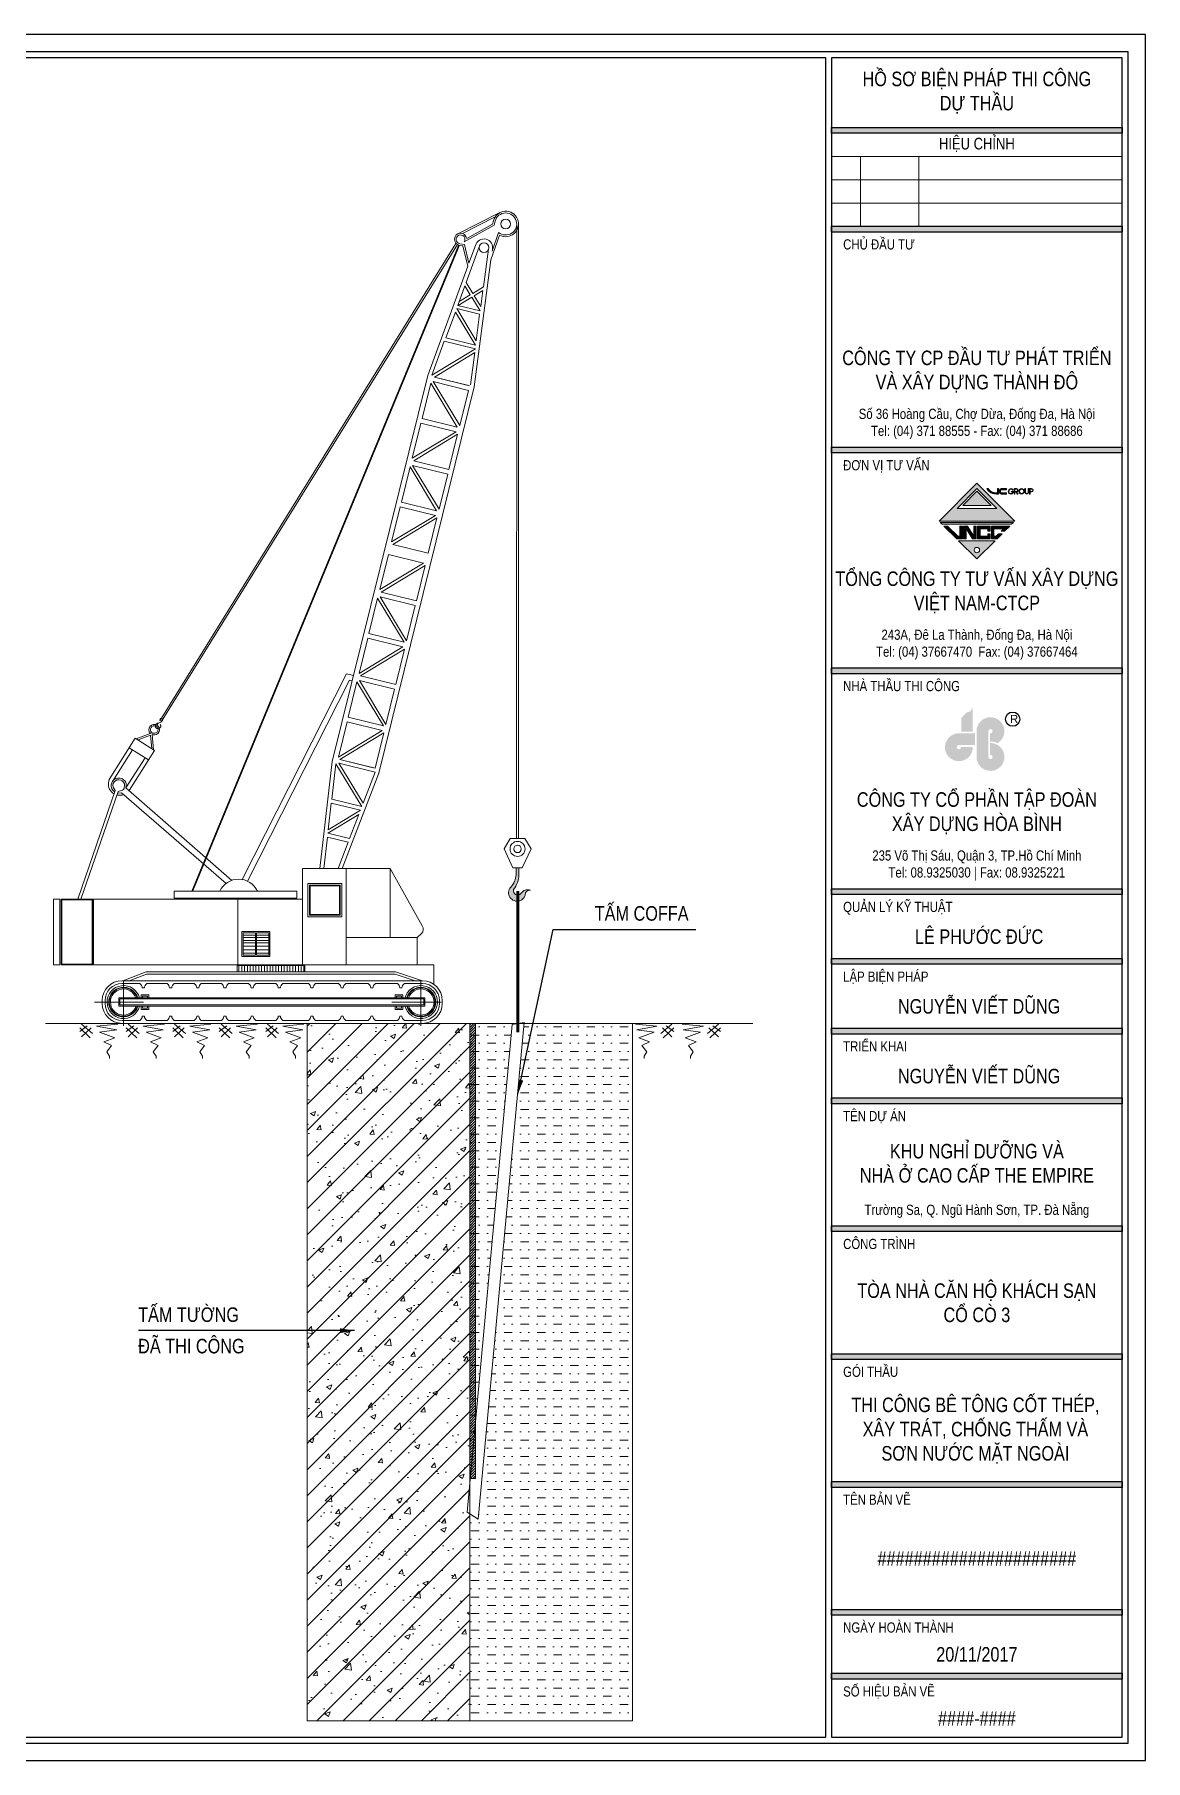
# Model space of a CAD drawing. Header units: millimetres. Extents: x -376071 to 28028791, y -269234 to 29325.
# Drawn here: x 346977 to 366086, y -216477 to -186777 of the extents above; entities that cross this region are included whole.
import ezdxf
from ezdxf.enums import TextEntityAlignment as Align

# ---------------------------------------------------------------- set-up
doc = ezdxf.new("R2010")
doc.units = ezdxf.units.MM
doc.header["$LTSCALE"] = 100
doc.set_wipeout_variables(frame=1)
doc.linetypes.add('CENTER', pattern=[50.8, 31.75, -6.35, 6.35, -6.35])
doc.linetypes.add('CONTINOUS', pattern=[0])
for name, color, linetype, lineweight in [('02. leader', 8, 'CONTINOUS', 5), ('02. NET BAO', 7, 'CONTINOUS', 13), ('02. Net dam', 7, 'CONTINOUS', 13), ('02. net manh', 8, 'CONTINOUS', 0), ('0_TEXT', 7, 'Continuous', 15)]:
    doc.layers.add(name, color=color, linetype=linetype, lineweight=lineweight)
doc.layers.add('03. HATCH 01', color=8, linetype='Continuous')
doc.layers.add('03. HATCH 03', color=5, linetype='Continuous')
doc.styles.add('Arial 0.8', font='arial_0.ttf', dxfattribs={"width": 0.8, "height": 250})
doc.dimstyles.new('KT1', dxfattribs={"dimtxt": 250, "dimasz": 1000, "dimexe": 100, "dimexo": 100, "dimgap": 50, "dimtad": 1, "dimdec": 0, "dimzin": 2, "dimdsep": 46, "dimtxsty": 'Standard', "dimblk2": 'OBLIQUE', "dimcen": 0.09, "dimdle": 100, "dimclrt": 2, "dimadec": 0, "dimazin": 0, "dimtfac": 1, "dimtdec": 0, "dimtofl": 0, "dimtmove": 0, "dimatfit": 3, "dimfxl": 1, "dimtolj": 1, "dimtzin": 2, "dimarcsym": 0})

# ---------------------------------------------------------------- blocks, each defined once
blk = doc.blocks.new('_OBLIQUE')
at = {"color": 0, "linetype": 'ByBlock'}
blk.add_line((-0.5, -0.5), (0.5, 0.5), dxfattribs=at)
blk = doc.blocks.new('*U310')
at = {"layer": '02. net manh'}
h = blk.add_hatch(dxfattribs=at)
h.set_pattern_fill('ANSI37', color=256, scale=1.08, style=0)
h.set_pattern_definition([(45, (-20838.07969, -33322.4676), (-0.09545941546, 0.09545941546), []), (135, (-20838.07969, -33322.4676), (-0.09545941546, -0.09545941546), [])])
h.paths.add_polyline_path([(-1730, 2375, 0.413975), (-1716, 2604, -0.167509), (-1817, 2843), (-1817, 2973), (-1846, 2973), (-1872, 2973), (-1872, 2843, 0.166919), (-1769, 2560, -0.37486), (-1816, 2461)])
h.paths.add_polyline_path([(-1816, 2461, -0.325623), (-1912, 2482, 0.383868), (-2090, 2545, -0.345642), (-2000, 2497, 0.646507), (-1730, 2375)])
at = {"lineweight": 0}
for p, q in [((-1988, 3533), (-2105, 3338)), ((-2105, 3338), (-1935, 2973)), ((-1988, 3533), (-1847, 3533)), ((-1706, 3533), (-1847, 3533)), ((-1588, 3338), (-1758, 2973)), ((-1706, 3533), (-1588, 3338)), ((-1935, 2973), (-1847, 2973)), ((-1758, 2973), (-1847, 2973))]:
    blk.add_line(p, q, dxfattribs=at)
at = {"layer": '02. NET BAO'}
for p, q in [((-1872, 2843), (-1872, 2973)), ((-1817, 2843), (-1817, 2973))]:
    blk.add_line(p, q, dxfattribs=at)
for centre, radius, start, end in [((-1408, 2851), 464, 181.0451, 218.9506), ((-1421, 2869), 397, 183.8282, 221.6445), ((-2036, 2414), 142, 28.7217, 112.7224), ((-2076, 2463), 82.6, 23.8169, 100.0862), ((-1838, 2497), 162, 180, 42.0247), ((-1849, 2537), 83.1, 221.3405, 15.6823)]:
    blk.add_arc(centre, radius, start, end, dxfattribs=at)
at = {"layer": '02. Net dam'}
for p, q in [((-918, 14532), (-1043, 14872)), ((-1339, 14596), (-1018, 12169)), ((-129, 12389), (-898, 14478)), ((1694, 5005), (-129, 12389)), ((-1018, 12169), (805, 4786)), ((5459, 5451), (5093, 5219)), ((5459, 5451), (5959, 4662)), ((1933, 2963), (1694, 5005)), ((5093, 5219), (5579, 4452)), ((805, 4786), (1506, 2963)), ((-25, 1862), (591, 2963)), ((591, 2963), (591, 1639)), ((1427, 2963), (591, 2963)), ((2263, 2374), (4741, 2374)), ((72, 1639), (-9, 1718)), ((1427, 1639), (72, 1639)), ((72, 1639), (72, 1121)), ((72, 1121), (-246, 1121)), ((-246, 1121), (-246, 747)), ((72, 1121), (1427, 1121)), ((-408, 379), (-408, 436)), ((-354, 379), (-354, 436))]:
    blk.add_line(p, q, dxfattribs=at)
at = {"layer": '02. Net dam', "linetype": 'Continuous'}
for p, q in [((-696, 14891), (4963, 5768)), ((-667, 14909), (4992, 5786)), ((-1365, 14792), (-1361, 14761)), ((-29, 815), (5713, 815)), ((6092, 436), (6092, 379)), ((-29, 0), (5713, 0))]:
    blk.add_line(p, q, dxfattribs=at)
at = {"layer": '02. Net dam'}
for points in [[(-898, 14478), (-803, 14864), (-738, 14875, 1.984807), (-874, 15006), (-1369, 15283), (-1386, 15347, 2.924165), (-1501, 15072), (-1339, 14596)], [(4988, 5790), (4989, 5803, 1.378328), (4941, 5791, 0.14046), (4974, 5761, 0.052226), (5038, 5737, -1.710555), (4974, 5671, -0.246655), (4982, 5711, 5.092194)], [(5855, 4425, 1.05359), (5684, 4658, 0.347153), (5634, 4550), (5642, 4506), (3615, 2734)], [(6558, 2374), (5847, 4449), (5884, 4517, 1.354461), (5670, 4510, 0.365923), (5724, 4449), (5787, 4435), (6501, 2374)], [(5959, 4662), (5974, 4601, -0.271297), (5868, 4386, 1.947893)], [(3725, 2675), (5723, 4410), (5789, 4402, 0.016649), (5798, 4403)], [(5680, 4373, 0.139571), (5811, 4366)]]:
    blk.add_lwpolyline(points, format="xyb", dxfattribs=at)
at = {"layer": '02. Net dam', "linetype": 'Continuous'}
for points in [[(-1864, 15284), (-1864, 3533), (-1829, 3533), (-1831, 15284)], [(5698, 815), (5253, 984), (1803, 984), (484, 984), (-29, 815)]]:
    blk.add_lwpolyline(points, dxfattribs=at)
at = {"layer": '02. Net dam'}
for points in [[(-1511, 15501), (-705, 15095)], [(3419, 2751), (1422, 6685), (1287, 6652)], [(3314, 2718), (1365, 6559), (1313, 6547)], [(4741, 2374), (6259, 2374), (6259, 1121), (4741, 1121)], [(4741, 1121), (4741, 1121), (2263, 1121)]]:
    blk.add_lwpolyline(points, dxfattribs=at)
at = {"layer": '02. Net dam', "linetype": 'Continuous', "const_width": 32.5}
blk.add_lwpolyline([(4370, 2529), (-728, 14877)], dxfattribs=at)
at = {"layer": '02. Net dam'}
for points in [[(2263, 1121), (2263, 2963), (1427, 2963), (1427, 1121)], [(2374, 2529), (4715, 2529), (4715, 2392), (2374, 2392)], [(6877, 2374), (6877, 1121), (6272, 1121), (6272, 2374)], [(7021, 2374), (7021, 1121), (6902, 1121), (6902, 2374)]]:
    blk.add_lwpolyline(points, close=True, dxfattribs=at)
for centre, radius, start, end in [((-1204, 14832), 166, 13.868, 193.868), ((3484, 2360), 397, 25.1787, 154.8213), ((63, 1799), 108, 144.607, 228.4874)]:
    blk.add_arc(centre, radius, start, end, dxfattribs=at)
at = {"layer": '02. Net dam', "linetype": 'Continuous'}
for centre, start, end in [((-29, 436), 90, 180), ((5713, 436), 0, 90), ((-29, 379), 180, 270), ((5713, 379), 270, 0)]:
    blk.add_arc(centre, 379, start, end, dxfattribs=at)
at = {"layer": '02. net manh'}
for p, q in [((-1293, 14802), (-1193, 14079)), ((-865, 14165), (-1111, 14847)), ((-1193, 14079), (-990, 13957)), ((-1183, 14009), (-1142, 13707)), ((-1183, 14009), (-1019, 13910)), ((-1019, 13910), (-1142, 13707)), ((-1130, 13620), (-972, 13882)), ((-990, 13957), (-865, 14165)), ((-972, 13882), (-714, 13726)), ((-841, 14099), (-943, 13929)), ((-943, 13929), (-733, 13802)), ((-707, 13728), (-841, 14099)), ((-707, 13728), (-1130, 13623)), ((-1130, 13623), (-1130, 13620)), ((-684, 13665), (-1121, 13557)), ((-1121, 13557), (-1054, 13051)), ((-684, 13665), (-1054, 13051)), ((-1043, 12964), (-659, 13599)), ((-477, 13104), (-659, 13599)), ((-477, 13104), (-1043, 12964)), ((-447, 13042), (-1040, 12896)), ((-1040, 12896), (-209, 12393)), ((-209, 12393), (-447, 13042)), ((-1031, 12826), (-256, 12358)), ((-1031, 12826), (-950, 12211)), ((-256, 12358), (-929, 12191)), ((-234, 12269), (-907, 12102)), ((-256, 12358), (-891, 12201)), ((-234, 12269), (-741, 11429)), ((-694, 11401), (-187, 12240)), ((-21, 11567), (-187, 12240)), ((-741, 11429), (-907, 12102)), ((-21, 11567), (-694, 11401)), ((-700, 11265), (139, 10758)), ((-534, 10591), (-700, 11265)), ((1, 11478), (-672, 11312)), ((-672, 11312), (168, 10805)), ((168, 10805), (1, 11478)), ((139, 10758), (-534, 10591)), ((161, 10669), (-512, 10503)), ((161, 10669), (-346, 9829)), ((-299, 9801), (208, 10640)), ((374, 9967), (208, 10640)), ((-346, 9829), (-512, 10503)), ((374, 9967), (-299, 9801)), ((-305, 9665), (534, 9158)), ((-139, 8992), (-305, 9665)), ((396, 9878), (-277, 9712)), ((-277, 9712), (563, 9205)), ((563, 9205), (396, 9878)), ((534, 9158), (-139, 8992)), ((622, 8965), (-52, 8799)), ((788, 8292), (622, 8965)), ((-80, 8752), (760, 8245)), ((86, 8079), (-80, 8752)), ((-52, 8799), (788, 8292)), ((760, 8245), (86, 8079)), ((782, 8156), (108, 7990)), ((274, 7316), (108, 7990)), ((782, 8156), (274, 7316)), ((321, 7288), (829, 8128)), ((995, 7454), (829, 8128)), ((995, 7454), (321, 7288)), ((1017, 7365), (343, 7199)), ((1183, 6692), (1017, 7365)), ((481, 6479), (315, 7152)), ((315, 7152), (1155, 6645)), ((343, 7199), (1183, 6692)), ((1155, 6645), (481, 6479)), ((1176, 6556), (503, 6390)), ((669, 5717), (503, 6390)), ((1176, 6556), (669, 5717)), ((716, 5688), (1224, 6528)), ((1390, 5854), (1224, 6528)), ((1390, 5854), (716, 5688)), ((1412, 5765), (738, 5599)), ((1578, 5092), (1412, 5765)), ((5017, 5743), (5043, 5703)), ((710, 5552), (1550, 5045)), ((876, 4879), (710, 5552)), ((738, 5599), (1578, 5092)), ((1550, 5045), (876, 4879)), ((1567, 4974), (877, 4804)), ((1550, 5045), (914, 4888)), ((1567, 4974), (1105, 4209)), ((1130, 4144), (1625, 4963)), ((1625, 4963), (1704, 4286)), ((5575, 5268), (5209, 5036)), ((5273, 5076), (5637, 4502)), ((5511, 5227), (5895, 4622)), ((877, 4804), (1105, 4209)), ((1704, 4286), (1130, 4144)), ((1713, 4213), (1157, 4075)), ((1157, 4075), (1773, 3703)), ((1189, 3992), (1366, 3532)), ((1781, 3634), (1189, 3992)), ((1713, 4213), (1773, 3703)), ((1781, 3634), (1366, 3532)), ((1789, 3561), (1392, 3463)), ((1392, 3463), (1585, 2963)), ((1789, 3561), (1859, 2963)), ((1427, 1121), (1427, 2963)), ((3502, 2374), (3502, 1121)), ((3143, 1733), (3143, 1301)), ((3165, 1733), (3165, 1301)), ((3143, 1301), (3032, 1301))]:
    blk.add_line(p, q, dxfattribs=at)
at = {"layer": '02. net manh', "linetype": 'Continuous'}
for p, q in [((2240, 1104), (2240, 984)), ((2288, 1104), (2288, 984)), ((2342, 1104), (2342, 984)), ((2396, 1104), (2396, 984)), ((2450, 1104), (2450, 984)), ((2504, 1104), (2504, 984)), ((2558, 1104), (2558, 984)), ((2612, 1104), (2612, 984)), ((2666, 1104), (2666, 984)), ((2720, 1104), (2720, 984)), ((2775, 1104), (2775, 984)), ((2829, 1104), (2829, 984)), ((2883, 1104), (2883, 984)), ((2937, 1104), (2937, 984)), ((2991, 1104), (2991, 984)), ((3045, 1104), (3045, 984)), ((3100, 1104), (3100, 984)), ((3154, 1104), (3154, 984)), ((3208, 1104), (3208, 984)), ((3262, 1104), (3262, 984)), ((3316, 1104), (3316, 984)), ((3371, 1104), (3371, 984)), ((3425, 1104), (3425, 984)), ((3479, 1104), (3479, 984)), ((-29, 761), (316, 761)), ((363, 676), (404, 676)), ((451, 761), (871, 761)), ((918, 676), (959, 676)), ((1006, 761), (1438, 761)), ((1485, 676), (1526, 676)), ((1573, 761), (2016, 761)), ((2063, 676), (2104, 676)), ((2151, 761), (2639, 761)), ((2686, 676), (2727, 676)), ((2774, 761), (3159, 761)), ((3206, 676), (3247, 676)), ((3294, 761), (3678, 761)), ((3725, 676), (3766, 676)), ((3813, 761), (4198, 761)), ((4245, 676), (4286, 676)), ((4333, 761), (4717, 761)), ((4764, 676), (4806, 676)), ((4853, 761), (5237, 761)), ((5284, 676), (5325, 676)), ((5372, 761), (5713, 761)), ((-77, 329), (-77, 488)), ((-77, 488), (5774, 488)), ((-55, 351), (-55, 467)), ((-55, 467), (5752, 467)), ((5752, 351), (-55, 351)), ((5752, 467), (5752, 351)), ((5774, 488), (5774, 329)), ((6038, 436), (6038, 379)), ((5774, 329), (-77, 329)), ((316, 54), (-29, 54)), ((404, 139), (363, 139)), ((871, 54), (451, 54)), ((959, 139), (918, 139)), ((1438, 54), (1006, 54)), ((1526, 139), (1485, 139)), ((2016, 54), (1573, 54)), ((2104, 139), (2063, 139)), ((2639, 54), (2151, 54)), ((2727, 139), (2686, 139)), ((3159, 54), (2774, 54)), ((3247, 139), (3206, 139)), ((3678, 54), (3294, 54)), ((3766, 139), (3725, 139)), ((4198, 54), (3813, 54)), ((4286, 139), (4245, 139)), ((4717, 54), (4333, 54)), ((4806, 139), (4764, 139)), ((5237, 54), (4853, 54)), ((5325, 139), (5284, 139)), ((5713, 54), (5372, 54))]:
    blk.add_line(p, q, dxfattribs=at)
at = {"layer": '02. net manh', "linetype": 'CENTER'}
for p, q in [((0, -46), (0, 821)), ((5684, -46), (5684, 821)), ((555, 407), (-384, 407)), ((6240, 407), (5300, 407))]:
    blk.add_line(p, q, dxfattribs=at)
at = {"layer": '02. net manh'}
for points in [[(-918, 14532), (-830, 14893), (-744, 14907, 3.455735), (-827, 14942), (-1397, 15261), (-1417, 15338, 3.452721), (-1484, 15123), (-1361, 14761)], [(5138, 5520, 0.058144), (5124, 5518, -7.300134), (5171, 5545), (5171, 5545)], [(5440, 5439), (5173, 5545, 0.003182), (5171, 5545, 0.003182)]]:
    blk.add_lwpolyline(points, format="xyb", dxfattribs=at)
for points in [[(-1417, 15418), (-792, 15103)], [(5138, 5520), (5111, 5230)], [(5168, 5513), (5144, 5251)], [(5407, 5418), (5168, 5513)], [(3143, 1301), (2909, 1301), (2909, 1733), (3143, 1733)], [(3143, 1687), (2909, 1687)], [(3399, 1733), (3399, 1301), (3165, 1301)], [(3165, 1733), (3399, 1733)], [(3165, 1687), (3399, 1687)], [(3143, 1644), (2909, 1644)], [(3143, 1582), (2909, 1582)], [(3143, 1538), (2909, 1538)], [(3143, 1538), (2909, 1538)], [(3143, 1473), (2909, 1473)], [(3143, 1408), (2909, 1408)], [(3143, 1343), (2909, 1343)], [(3165, 1644), (3399, 1644)], [(3165, 1582), (3399, 1582)], [(3165, 1538), (3399, 1538)], [(3165, 1538), (3399, 1538)], [(3165, 1473), (3399, 1473)], [(3165, 1408), (3399, 1408)], [(3165, 1343), (3399, 1343)]]:
    blk.add_lwpolyline(points, dxfattribs=at)
blk.add_lwpolyline([(5141, 5551, 0.067494), (5116, 5548, -9.957373), (5142, 5561), (5141, 5551)], format="xyb", close=True, dxfattribs=at)
for points in [[(2162, 2672), (2162, 2039), (1513, 2039), (1513, 2672)], [(2129, 2640), (2129, 2071), (1546, 2071), (1546, 2640)], [(2118, 2629), (2118, 2082), (1557, 2082), (1557, 2629)], [(6866, 2363), (6866, 1131), (6283, 1131), (6283, 2363)], [(3421, 1755), (3421, 1280), (2888, 1280), (2888, 1755)]]:
    blk.add_lwpolyline(points, close=True, dxfattribs=at)
at = {"layer": '02. net manh', "linetype": 'Continuous'}
blk.add_lwpolyline([(3514, 984), (3514, 1104), (2222, 1104), (2222, 984)], close=True, dxfattribs=at)
for points in [[(5576, 815), (5245, 941), (491, 941), (110, 815)], [(348, 488), (348, 543), (490, 543)], [(370, 488), (370, 521), (468, 521)], [(468, 521), (468, 488)], [(490, 543), (490, 488)], [(5203, 488), (5203, 543), (5344, 543)], [(5224, 488), (5224, 521), (5322, 521)], [(5322, 521), (5322, 488)], [(5344, 543), (5344, 488)], [(490, 329), (490, 268), (348, 268), (348, 329)], [(468, 329), (468, 290), (370, 290), (370, 329)], [(5344, 329), (5344, 268), (5203, 268), (5203, 329)], [(5322, 329), (5322, 290), (5224, 290), (5224, 329)]]:
    blk.add_lwpolyline(points, dxfattribs=at)
for points in [[(451, 761), (871, 761, -0.419526)], [(1006, 761), (1438, 761, -0.419214)], [(1573, 761), (2016, 761, -0.418909)], [(2151, 761), (2639, 761, -0.418597)], [(2774, 761), (3159, 761, -0.418352)]]:
    blk.add_lwpolyline(points, format="xyb", dxfattribs=at)
at = {"layer": '02. net manh'}
for centre, radius in [((-1621, 15284), 92.9), ((-1204, 14832), 92.9), ((-1847, 3335), 144), ((-1847, 3335), 70.9)]:
    blk.add_circle(centre, radius, dxfattribs=at)
at = {"layer": '02. net manh', "linetype": 'Continuous'}
for centre, radius, start, end in [((-29, 436), 325, 90, 180), ((0, 407), 315, 14.8758, 345.573), ((0, 407), 283, 16.6335, 343.8711), ((0, 407), 272, 16.6335, 343.8711), ((260, 674), 103, 1.2004, 57.0879), ((507, 674), 103, 122.9121, 178.7996), ((815, 674), 103, 1.2004, 57.0879), ((1063, 674), 103, 122.9121, 178.7996), ((1382, 674), 103, 1.2004, 57.0879), ((1629, 674), 103, 122.9121, 178.7996), ((1959, 674), 103, 1.2004, 57.0879), ((2207, 674), 103, 122.9121, 178.7996), ((2583, 674), 103, 1.2004, 57.0879), ((2830, 674), 103, 122.9121, 178.7996), ((3102, 674), 103, 1.2004, 57.0879), ((3350, 674), 103, 122.9121, 178.7996), ((3622, 674), 103, 1.2004, 57.0879), ((3870, 674), 103, 122.9121, 178.7996), ((4142, 674), 103, 1.2004, 57.0879), ((4389, 674), 103, 122.9121, 178.7996), ((4661, 674), 103, 1.2004, 57.0879), ((4909, 674), 103, 122.9121, 178.7996), ((5181, 674), 103, 1.2004, 57.0879), ((5428, 674), 103, 122.9121, 178.7996), ((5684, 407), 315, 194.427, 165.1242), ((5684, 407), 283, 196.1289, 163.3665), ((5684, 407), 272, 196.1289, 163.3665), ((5713, 436), 325, 0, 90), ((-29, 379), 325, 180, 270), ((0, 407), 250, 18.8714, 341.7058), ((5684, 407), 250, 198.2942, 161.1286), ((5713, 379), 325, 270, 0), ((260, 141), 103, 302.9121, 358.7996), ((507, 141), 103, 181.2004, 237.0879), ((815, 141), 103, 302.9121, 358.7996), ((1063, 141), 103, 181.2004, 237.0879), ((1382, 141), 103, 302.9121, 358.7996), ((1629, 141), 103, 181.2004, 237.0879), ((1959, 141), 103, 302.9121, 358.7996), ((2207, 141), 103, 181.2004, 237.0879), ((2583, 141), 103, 302.9121, 358.7996), ((2830, 141), 103, 181.2004, 237.0879), ((3102, 141), 103, 302.9121, 358.7996), ((3350, 141), 103, 181.2004, 237.0879), ((3622, 141), 103, 302.9121, 358.7996), ((3870, 141), 103, 181.2004, 237.0879), ((4142, 141), 103, 302.9121, 358.7996), ((4389, 141), 103, 181.2004, 237.0879), ((4661, 141), 103, 302.9121, 358.7996), ((4909, 141), 103, 181.2004, 237.0879), ((5181, 141), 103, 302.9121, 358.7996), ((5428, 141), 103, 181.2004, 237.0879)]:
    blk.add_arc(centre, radius, start, end, dxfattribs=at)
blk = doc.blocks.new('*U346')
at = {"layer": '02. net manh'}
for p, q in [((-198, 264), (-329, 166)), ((-132, 232), (-296, 75)), ((329, 296), (-37, 262)), ((-37, 262), (309, 199)), ((309, 199), (12, 158)), ((12, 158), (274, 61)), ((274, 61), (88, -8)), ((88, -8), (219, -70)), ((219, -70), (136, -180)), ((136, -180), (184, -256)), ((184, -256), (184, -297))]:
    blk.add_line(p, q, dxfattribs=at)
for points in [[(-107, 133), (-296, 297)], [(-148, 59), (-329, 232)]]:
    blk.add_lwpolyline(points, dxfattribs=at)
blk = doc.blocks.new('*U345')
at = {"color": 0, "linetype": 'ByBlock', "lineweight": -2, "transparency": 16777216}
for p in [(-3200, 0), (-2400, 0), (-1600, 0), (-800, 0), (0, 0)]:
    blk.add_blockref('*U346', p, dxfattribs=at)
blk = doc.blocks.new('lo go hb')
at = {"linetype": 'ByBlock', "true_color": 0x047bfb}
h = blk.add_hatch(color=150, dxfattribs=at)
h.paths.add_polyline_path([(-524, 1333), (-820, 1038), (-229, 979)])
h.paths.add_polyline_path([(-229, 1629, -0.414208), (-524, 1333), (-229, 979)])
h.paths.add_polyline_path([(-229, 979), (-820, 1038), (-820, 329), (-229, 329)])
for points in [[(576, 359, -2.79063), (665, 251), (665, -174, -0.125559), (1049, -261, 1.726912), (-32, 359), (-32, -969, 2.465752), (665, -251), (665, -861, -2.79063), (576, -969)], [(-104, 249), (-943, 249, 2.465942), (-225, -448), (-835, -448, -2.792193), (-943, -359), (-104, -359)]]:
    blk.add_hatch(color=150, dxfattribs=at).paths.add_polyline_path(points)
at = {"color": 142}
blk.add_circle((1831, 979), 369, dxfattribs=at)
at = {"color": 142, "insert": (1698, 1197), "char_height": 416.19, "width": 1169.98, "attachment_point": 1}
blk.add_mtext('{\\fVNI-Helve|b0|i0|c0|p2;R}', dxfattribs=at)
blk = doc.blocks.new('Khung A3 COR3')
h = blk.add_hatch(color=256)
h.set_gradient(color1=(63, 127, 63), one_color=1, tint=1, name='INVCYLINDER')
h.paths.add_polyline_path([(366, 281), (416, 281), (416, 280), (366, 280)])
h = blk.add_hatch(color=256)
h.set_gradient(color1=(63, 127, 63), one_color=1, tint=1, name='INVCYLINDER')
h.paths.add_polyline_path([(366, 264), (416, 264), (416, 263), (366, 263)])
h = blk.add_hatch(color=256)
h.set_gradient(color1=(63, 127, 63), one_color=1, tint=1, name='INVCYLINDER')
h.paths.add_polyline_path([(366, 226), (416, 226), (416, 225), (366, 225)])
at = {"lineweight": 0, "true_color": 0xa40101}
h = blk.add_hatch(color=14, dxfattribs=at)
h.paths.add_polyline_path([(391, 219.79), (384.49, 213.28), (397.51, 213.28)])
h.paths.add_polyline_path([(387.59, 215.45), (391, 218.86), (394.41, 215.45)], flags=16)
h.paths.add_polyline_path([(388.57, 215.98), (391, 218.41), (393.43, 215.98)], flags=0)
for points in [[(394.73, 218.86), (394.52, 218.86), (394.52, 218.12, -0.0511), (393.77, 218.23, -0.180921), (392.94, 218.86), (392.71, 218.86, 0.200901), (393.72, 218.03, 0.056436), (394.6, 217.92), (394.73, 217.92)], [(396.11, 218.86), (395.17, 218.86, 0.414214), (394.84, 218.53), (394.84, 218.24, 0.414214), (395.17, 217.92), (396.11, 217.92), (396.11, 218.12), (395.17, 218.12, -0.414214), (395.05, 218.24), (395.05, 218.53, -0.414214), (395.17, 218.66), (396.11, 218.66)], [(396.85, 217.92), (396.89, 217.92, 0.401402), (397.34, 218.39), (396.87, 218.39), (396.87, 218.29), (397.24, 218.29, -4.537693), (397.18, 218.6), (397.29, 218.6, 1.731982)], [(397.82, 218.86), (397.45, 218.86), (397.45, 217.92), (397.55, 217.92), (397.55, 218.76), (397.82, 218.76, -1), (397.82, 218.37), (397.63, 218.37), (397.99, 217.92), (398.11, 217.92), (397.82, 218.28, 1)], [(399.37, 218.86), (399.27, 218.86), (399.27, 218.25, 1), (399.94, 218.25), (399.94, 218.86), (399.84, 218.86), (399.84, 218.25, -1), (399.37, 218.25)], [(397.3, 213.04), (384.7, 213.04), (385.02, 212.72), (396.98, 212.72)], [(388.5, 212.4), (388.07, 212.4), (388.07, 210.65), (387.71, 210.65), (385.96, 212.4), (385.34, 212.4), (387.53, 210.22), (388.5, 210.22)], [(390.89, 212.4), (390.46, 212.4), (390.46, 210.65), (389.37, 212.4), (388.72, 212.4), (388.72, 210.22), (389.15, 210.22), (389.15, 211.97), (390.25, 210.22), (390.89, 210.22)], [(393.29, 212.4), (391.11, 212.4), (391.11, 210.22), (393.29, 210.22), (393.29, 211.07), (392.86, 211.07), (392.86, 210.65), (391.54, 210.65), (391.54, 211.95), (392.86, 211.95), (392.86, 211.53), (393.29, 211.53)], [(396.66, 212.4), (393.51, 212.4), (393.51, 210.22), (394.47, 210.22), (395.33, 211.07), (394.71, 211.07), (394.29, 210.65), (393.94, 210.65), (393.94, 211.95), (395.59, 211.95), (395.17, 211.53), (395.78, 211.53)]]:
    blk.add_hatch(color=14, dxfattribs=at).paths.add_polyline_path(points)
h = blk.add_hatch(color=14, dxfattribs=at)
h.paths.add_polyline_path([(398.22, 218.39, 1), (399.16, 218.39, 1)])
h.paths.add_polyline_path([(399.07, 218.39, -1), (398.32, 218.39, -1)], flags=16)
h = blk.add_hatch(color=14, dxfattribs=at)
h.paths.add_polyline_path([(400.42, 218.86), (400.05, 218.86), (400.05, 217.92), (400.14, 217.92), (400.14, 218.28), (400.42, 218.28, 1)])
h.paths.add_polyline_path([(400.14, 218.76), (400.42, 218.76, -1), (400.42, 218.37), (400.14, 218.37)], flags=16)
h = blk.add_hatch(color=14, dxfattribs=at)
h.paths.add_polyline_path([(394.15, 209.9), (387.85, 209.9), (391, 206.76)])
h.paths.add_polyline_path([(391.47, 208.29, -1), (390.53, 208.29, -1)], flags=16)
h = blk.add_hatch(color=256)
h.set_gradient(color1=(63, 127, 63), one_color=1, tint=1, name='INVCYLINDER')
h.paths.add_polyline_path([(366, 188), (416, 188), (416, 187), (366, 187)])
h = blk.add_hatch(color=256)
h.set_gradient(color1=(63, 127, 63), one_color=1, tint=1, name='INVCYLINDER')
h.paths.add_polyline_path([(366, 150), (416, 150), (416, 149), (366, 149)])
h = blk.add_hatch(color=256)
h.set_gradient(color1=(63, 127, 63), one_color=1, tint=1, name='INVCYLINDER')
h.paths.add_polyline_path([(366, 150), (416, 150), (416, 149), (366, 149)])
h = blk.add_hatch(color=256)
h.set_gradient(color1=(63, 127, 63), one_color=1, tint=1, name='INVCYLINDER')
h.paths.add_polyline_path([(366, 138), (416, 138), (416, 137), (366, 137)])
h = blk.add_hatch(color=256)
h.set_gradient(color1=(63, 127, 63), one_color=1, tint=1, name='INVCYLINDER')
h.paths.add_polyline_path([(366, 138), (416, 138), (416, 137), (366, 137)])
h = blk.add_hatch(color=256)
h.set_gradient(color1=(63, 127, 63), one_color=1, tint=1, name='INVCYLINDER')
h.paths.add_polyline_path([(366, 126), (416, 126), (416, 125), (366, 125)])
h = blk.add_hatch(color=256)
h.set_gradient(color1=(63, 127, 63), one_color=1, tint=1, name='INVCYLINDER')
h.paths.add_polyline_path([(366, 126), (416, 126), (416, 125), (366, 125)])
h = blk.add_hatch(color=256)
h.set_gradient(color1=(63, 127, 63), one_color=1, tint=1, name='INVCYLINDER')
h.paths.add_polyline_path([(366, 114), (416, 114), (416, 113), (366, 113)])
h = blk.add_hatch(color=256)
h.set_gradient(color1=(63, 127, 63), one_color=1, tint=1, name='INVCYLINDER')
h.paths.add_polyline_path([(366, 114), (416, 114), (416, 113), (366, 113)])
h = blk.add_hatch(color=256)
h.set_gradient(color1=(63, 127, 63), one_color=1, tint=1, name='INVCYLINDER')
h.paths.add_polyline_path([(366, 92), (416, 92), (416, 91), (366, 91)])
h = blk.add_hatch(color=256)
h.set_gradient(color1=(63, 127, 63), one_color=1, tint=1, name='INVCYLINDER')
h.paths.add_polyline_path([(366, 92), (416, 92), (416, 91), (366, 91)])
h = blk.add_hatch(color=256)
h.set_gradient(color1=(63, 127, 63), one_color=1, tint=1, name='INVCYLINDER')
h.paths.add_polyline_path([(366, 70), (416, 70), (416, 69), (366, 69)])
h = blk.add_hatch(color=256)
h.set_gradient(color1=(63, 127, 63), one_color=1, tint=1, name='INVCYLINDER')
h.paths.add_polyline_path([(366, 70), (416, 70), (416, 69), (366, 69)])
h = blk.add_hatch(color=256)
h.set_gradient(color1=(63, 127, 63), one_color=1, tint=1, name='INVCYLINDER')
h.paths.add_polyline_path([(366, 48), (416, 48), (416, 47), (366, 47)])
h = blk.add_hatch(color=256)
h.set_gradient(color1=(63, 127, 63), one_color=1, tint=1, name='INVCYLINDER')
h.paths.add_polyline_path([(366, 48), (416, 48), (416, 47), (366, 47)])
h = blk.add_hatch(color=256)
h.set_gradient(color1=(63, 127, 63), one_color=1, tint=1, name='INVCYLINDER')
h.paths.add_polyline_path([(366, 26), (416, 26), (416, 25), (366, 25)])
h = blk.add_hatch(color=256)
h.set_gradient(color1=(63, 127, 63), one_color=1, tint=1, name='INVCYLINDER')
h.paths.add_polyline_path([(366, 26), (416, 26), (416, 25), (366, 25)])
h = blk.add_hatch(color=256)
h.set_gradient(color1=(63, 127, 63), one_color=1, tint=1, name='INVCYLINDER')
h.paths.add_polyline_path([(366, 15), (416, 15), (416, 14), (366, 14)])
h = blk.add_hatch(color=256)
h.set_gradient(color1=(63, 127, 63), one_color=1, tint=1, name='INVCYLINDER')
h.paths.add_polyline_path([(366, 15), (416, 15), (416, 14), (366, 14)])
at = {"color": 12, "lineweight": 0}
for p, q in [((391, 219.79), (384.49, 213.28)), ((397.51, 213.28), (391, 219.79)), ((387.59, 215.45), (391, 218.86)), ((388.57, 215.98), (391, 218.41)), ((391, 218.86), (394.41, 215.45)), ((391, 218.41), (393.43, 215.98)), ((392.94, 218.86), (392.71, 218.86)), ((394.73, 218.86), (394.52, 218.86)), ((394.52, 218.86), (394.52, 218.12)), ((394.6, 217.92), (394.73, 217.92)), ((394.73, 217.92), (394.73, 218.86)), ((394.84, 218.53), (394.84, 218.24)), ((395.05, 218.24), (395.05, 218.53)), ((396.11, 218.86), (395.17, 218.86)), ((395.17, 218.66), (396.11, 218.66)), ((396.11, 218.12), (395.17, 218.12)), ((395.17, 217.92), (396.11, 217.92)), ((396.11, 218.66), (396.11, 218.86)), ((396.11, 217.92), (396.11, 218.12)), ((396.85, 217.92), (396.89, 217.92)), ((397.34, 218.39), (396.87, 218.39)), ((396.87, 218.39), (396.87, 218.29)), ((396.87, 218.29), (397.24, 218.29)), ((397.18, 218.6), (397.29, 218.6)), ((397.82, 218.86), (397.45, 218.86)), ((397.45, 218.86), (397.45, 217.92)), ((397.45, 217.92), (397.55, 217.92)), ((397.55, 217.92), (397.55, 218.76)), ((397.55, 218.76), (397.82, 218.76)), ((397.82, 218.37), (397.63, 218.37)), ((397.63, 218.37), (397.99, 217.92)), ((398.11, 217.92), (397.82, 218.28)), ((397.99, 217.92), (398.11, 217.92)), ((399.37, 218.86), (399.27, 218.86)), ((399.27, 218.86), (399.27, 218.25)), ((399.37, 218.25), (399.37, 218.86)), ((399.94, 218.86), (399.84, 218.86)), ((399.84, 218.86), (399.84, 218.25)), ((399.94, 218.25), (399.94, 218.86)), ((400.42, 218.86), (400.05, 218.86)), ((400.05, 218.86), (400.05, 217.92)), ((400.05, 217.92), (400.14, 217.92)), ((400.14, 218.76), (400.42, 218.76)), ((400.14, 218.37), (400.14, 218.76)), ((400.42, 218.37), (400.14, 218.37)), ((400.14, 217.92), (400.14, 218.28)), ((400.14, 218.28), (400.42, 218.28)), ((394.41, 215.45), (387.59, 215.45)), ((393.43, 215.98), (388.57, 215.98)), ((384.49, 213.28), (397.51, 213.28)), ((397.3, 213.04), (384.7, 213.04)), ((384.7, 213.04), (385.02, 212.72)), ((385.02, 212.72), (396.98, 212.72)), ((385.96, 212.4), (385.34, 212.4)), ((385.34, 212.4), (387.53, 210.22)), ((387.71, 210.65), (385.96, 212.4)), ((388.5, 212.4), (388.07, 212.4)), ((388.07, 212.4), (388.07, 210.65)), ((388.5, 210.22), (388.5, 212.4)), ((389.37, 212.4), (388.72, 212.4)), ((388.72, 212.4), (388.72, 210.22)), ((389.15, 210.22), (389.15, 211.97)), ((389.15, 211.97), (390.25, 210.22)), ((390.46, 210.65), (389.37, 212.4)), ((390.89, 212.4), (390.46, 212.4)), ((390.46, 212.4), (390.46, 210.65)), ((390.89, 210.22), (390.89, 212.4)), ((393.29, 212.4), (391.11, 212.4)), ((391.11, 212.4), (391.11, 210.22)), ((391.54, 210.65), (391.54, 211.95)), ((391.54, 211.95), (392.86, 211.95)), ((392.86, 211.95), (392.86, 211.53)), ((392.86, 211.53), (393.29, 211.53)), ((393.29, 211.07), (392.86, 211.07)), ((392.86, 211.07), (392.86, 210.65)), ((393.29, 211.53), (393.29, 212.4)), ((393.29, 210.22), (393.29, 211.07)), ((396.66, 212.4), (393.51, 212.4)), ((393.51, 212.4), (393.51, 210.22)), ((393.94, 210.65), (393.94, 211.95)), ((393.94, 211.95), (395.59, 211.95)), ((394.71, 211.07), (394.29, 210.65)), ((394.47, 210.22), (395.33, 211.07)), ((395.33, 211.07), (394.71, 211.07)), ((395.59, 211.95), (395.17, 211.53)), ((395.17, 211.53), (395.78, 211.53)), ((395.78, 211.53), (396.66, 212.4)), ((396.98, 212.72), (397.3, 213.04)), ((387.53, 210.22), (388.5, 210.22)), ((388.07, 210.65), (387.71, 210.65)), ((388.72, 210.22), (389.15, 210.22)), ((390.25, 210.22), (390.89, 210.22)), ((391.11, 210.22), (393.29, 210.22)), ((392.86, 210.65), (391.54, 210.65)), ((393.51, 210.22), (394.47, 210.22)), ((394.29, 210.65), (393.94, 210.65))]:
    blk.add_line(p, q, dxfattribs=at)
at = {"ltscale": 2000}
for points in [[(420, 0), (420, 297), (0, 297), (0, 0)], [(417, 3), (417, 294), (3, 294), (3, 3)], [(365, 4), (365, 293), (4, 293), (4, 4)], [(416, 293), (366, 293), (366, 4), (416, 4)]]:
    blk.add_lwpolyline(points, close=True, dxfattribs=at)
at = {"color": 7, "flags": 128}
for points in [[(366, 281), (416, 281), (416, 280), (366, 280), (366, 281)], [(366, 264), (416, 264), (416, 263), (366, 263), (366, 264)], [(366, 226), (416, 226), (416, 225), (366, 225), (366, 226)], [(366, 188), (416, 188), (416, 187), (366, 187), (366, 188)], [(366, 150), (416, 150), (416, 149), (366, 149), (366, 150)], [(366, 150), (416, 150), (416, 149), (366, 149), (366, 150)], [(366, 138), (416, 138), (416, 137), (366, 137), (366, 138)], [(366, 138), (416, 138), (416, 137), (366, 137), (366, 138)], [(366, 126), (416, 126), (416, 125), (366, 125), (366, 126)], [(366, 126), (416, 126), (416, 125), (366, 125), (366, 126)], [(366, 114), (416, 114), (416, 113), (366, 113), (366, 114)], [(366, 114), (416, 114), (416, 113), (366, 113), (366, 114)], [(366, 92), (416, 92), (416, 91), (366, 91), (366, 92)], [(366, 92), (416, 92), (416, 91), (366, 91), (366, 92)], [(366, 70), (416, 70), (416, 69), (366, 69), (366, 70)], [(366, 70), (416, 70), (416, 69), (366, 69), (366, 70)], [(366, 48), (416, 48), (416, 47), (366, 47), (366, 48)], [(366, 48), (416, 48), (416, 47), (366, 47), (366, 48)], [(366, 26), (416, 26), (416, 25), (366, 25), (366, 26)], [(366, 26), (416, 26), (416, 25), (366, 25), (366, 26)], [(366, 15), (416, 15), (416, 14), (366, 14), (366, 15)], [(366, 15), (416, 15), (416, 14), (366, 14), (366, 15)]]:
    blk.add_lwpolyline(points, dxfattribs=at)
at = {"color": 7, "lineweight": 15, "flags": 128}
for points in [[(366, 276), (416, 276)], [(371, 276), (371, 264)], [(381, 276), (381, 264)], [(366, 272), (416, 272)], [(366, 268), (416, 268)]]:
    blk.add_lwpolyline(points, dxfattribs=at)
at = {"color": 12, "lineweight": 0}
blk.add_lwpolyline([(387.85, 209.9), (394.15, 209.9), (391, 206.76)], close=True, dxfattribs=at)
blk.add_circle((391, 208.29), 0.465, dxfattribs=at)
for centre, radius, start, end in [((394.2, 219.65), 1.69, 208.0594, 253.4977), ((394.2, 219.65), 1.49, 212.3021, 253.3223), ((394.66, 221.85), 3.94, 256.1245, 269.045), ((394.66, 221.85), 3.73, 256.1971, 267.8982), ((395.17, 218.53), 0.326, 90, 180), ((395.17, 218.24), 0.326, 180, 270), ((395.17, 218.53), 0.123, 90, 180), ((395.17, 218.24), 0.123, 180, 270), ((396.87, 218.39), 0.47, 27.4864, 267.4825), ((396.87, 218.39), 0.376, 35.2344, 345.5225), ((396.87, 218.39), 0.47, 272.5175, 0), ((397.82, 218.57), 0.29, 270, 90), ((397.82, 218.57), 0.196, 270, 90), ((398.69, 218.39), 0.47, 0, 180), ((398.69, 218.39), 0.47, 180, 0), ((398.69, 218.39), 0.376, 0, 180), ((398.69, 218.39), 0.376, 180, 0), ((399.6, 218.25), 0.333, 180, 0), ((399.6, 218.25), 0.239, 180, 0), ((400.42, 218.57), 0.29, 270, 90), ((400.42, 218.57), 0.196, 270, 90)]:
    blk.add_arc(centre, radius, start, end, dxfattribs=at)
at = {"color": 7, "lineweight": 0, "xscale": 0.003336270388982869, "yscale": 0.003336270388982869, "zscale": 0.003336270388982869}
blk.add_blockref('lo go hb', (391.05, 175.92), dxfattribs=at)
at = {"style": 'Arial 0.8', "width": 0.8}
blk.add_attdef('TENBANVE_001', (387.9, 33.5), '', height=2.5, dxfattribs=at)
blk.add_attdef('SOHIEU', text='', height=2.5, dxfattribs=at).set_placement((391, 7.25), align=Align.MIDDLE_CENTER)
at = {"layer": '03. HATCH 03', "color": 7, "lineweight": 15, "char_height": 1.75, "attachment_point": 1, "style": 'Arial 0.8'}
for s, insert, width in [('CHỦ ĐẦU TƯ', (368, 261.76), 14.872), ('ĐƠN VỊ TƯ VẤN', (368, 223.76), 18.2895), ('NHÀ THẦU THI CÔNG', (368, 185.76), 24.3084), ('QUẢN LÝ KỸ THUẬT', (368, 147.76), 23.1325), ('LẬP BIỆN PHÁP', (368, 135.76), 23.1325), ('TRIỂN KHAI', (368, 123.76), 23.1325), ('\\pt15.75;TÊN DỰ ÁN', (368, 111.76), 23.1325), ('\\pt15.75;CÔNG TRÌNH', (368, 89.76), 23.1325), ('\\pt15.75;GÓI THẦU', (368, 67.76), 23.1325), ('\\pt15.75;TÊN BẢN VẼ', (368, 45.76), 23.1325), ('\\pt15.75;NGÀY HOÀN THÀNH', (368, 23.76), 23.1325), ('\\pt15.75;SỐ HIỆU BẢN VẼ', (368, 12.76), 23.1325)]:
    blk.add_mtext(s, dxfattribs=dict(at, insert=insert, width=width))
at = {"layer": '0_TEXT', "color": 7, "lineweight": 15, "attachment_point": 5, "style": 'Arial 0.8'}
for s, insert, char_height, width in [('HỒ SƠ BIỆN PHÁP THI CÔNG \\PDỰ THẦU ', (391, 287), 2.5, 50), ('HIỆU CHỈNH', (391, 278), 2, 50), ('CÔNG TY CP ĐẦU TƯ PHÁT TRIỂN VÀ XÂY DỰNG THÀNH ĐÔ', (391, 239), 2.5, 50), ('Số 36 Hoàng Cầu, Chợ Dừa, Đống Đa, Hà Nội\\PTel: (04) 371 88555^I- Fax: (04) 371 88686', (391, 230), 1.75, 50), ('TỔNG CÔNG TY TƯ VẤN XÂY DỰNG VIỆT NAM-CTCP', (391, 201), 2.5, 50), ('243A, Đê La Thành, Đống Đa, Hà Nội\\PTel: (04) 37667470 ^IFax: (04) 37667464', (391, 192), 1.75, 50), ('CÔNG TY CỔ PHẦN TẬP ĐOÀN \\PXÂY DỰNG HÒA BÌNH', (391, 163), 2.5, 50), ('\\pt40.25;235 Võ Thị Sáu, Quận 3, TP.Hồ Chí Minh \\PTel: 08.9325030 | Fax: 08.9325221', (391, 154), 1.75, 50), ('^ILÊ PHƯỚC ĐỨC', (391, 141.75), 2.5, 50), ('^INGUYỄN VIẾT DŨNG', (391, 129.75), 2.5, 50), ('^INGUYỄN VIẾT DŨNG', (391, 117.75), 2.5, 50), ('KHU NGHỈ DƯỠNG VÀ \\PNHÀ Ở CAO CẤP THE EMPIRE', (391, 102.75), 2.5, 50), ('Trường Sa, Q. Ngũ Hành Sơn, TP. Đà Nẵng', (391, 94.5), 1.75, 50), ('TÒA NHÀ CĂN HỘ KHÁCH SẠN \\PCỔ CÒ 3', (391, 78.75), 2.5, 50), ('THI CÔNG BÊ TÔNG CỐT THÉP, XÂY TRÁT, CHỐNG THẤM VÀ SƠN NƯỚC MẶT NGOÀI', (390.75, 56.75), 2.5, 45.5), ('20/11/2017', (391, 18.25), 2.5, 50)]:
    blk.add_mtext(s, dxfattribs=dict(at, insert=insert, char_height=char_height, width=width))
blk = doc.blocks.new('*U359')
at = {"layer": '02. net manh'}
for p, q in [((-198, 264), (-329, 166)), ((-132, 232), (-296, 75)), ((329, 296), (-37, 262)), ((-37, 262), (309, 199)), ((309, 199), (12, 158)), ((12, 158), (274, 61)), ((274, 61), (88, -8)), ((88, -8), (219, -70)), ((219, -70), (136, -180)), ((136, -180), (184, -256)), ((184, -256), (184, -297))]:
    blk.add_line(p, q, dxfattribs=at)
for points in [[(-107, 133), (-296, 297)], [(-148, 59), (-329, 232)]]:
    blk.add_lwpolyline(points, dxfattribs=at)
blk = doc.blocks.new('*U358')
at = {"color": 0, "linetype": 'ByBlock', "lineweight": -2, "transparency": 16777216}
for p in [(-800, 0), (0, 0)]:
    blk.add_blockref('*U359', p, dxfattribs=at)

msp = doc.modelspace()

# ---------------------------------------------------------------- hatches: boundary and pattern name
at = {"layer": '03. HATCH 01', "lineweight": 0}
h = msp.add_hatch(dxfattribs=at)
h.set_pattern_fill('MUDST', color=256, scale=22.4)
h.set_pattern_definition([(0, (-53176.18, 40232.25), (284.48, 142.24), [142.24, -142.24, 0, -142.24, 0, -142.24])])
h.paths.add_polyline_path([(354464.6, -203792.8), (357264.6, -203792.8), (357264.6, -215792.8), (354464.6, -215792.8)])

# ---------------------------------------------------------------- linework, layer by layer
at = {"lineweight": 0, "elevation": -528.7}
msp.add_lwpolyline([(354464.6, -203792.8), (357264.6, -203792.8), (357264.6, -215792.8), (354464.6, -215792.8)], close=True, dxfattribs=at)

# ---------------------------------------------------------------- block references
at = {"lineweight": 0}
msp.add_blockref('*U345', (351282.5, -204101.5, -1057.4), dxfattribs=at)
at = {"lineweight": 0, "xscale": -1}
msp.add_blockref('*U358', (357644.9, -204101.5, -1057.4), dxfattribs=at)

# ---------------------------------------------------------------- texts
at = {"lineweight": 0, "char_height": 250, "style": 'Arial 0.8'}
for s, insert, attachment_point in [('TẤM COFFA', (358227.2, -201776, -1057.4), 3), ('TẤM TƯỜNG', (348759.1, -208680.5, -1057.4), 1), ('ĐÃ THI CÔNG', (348759.1, -209221.3, -1057.4), 1)]:
    msp.add_mtext(s, dxfattribs=dict(at, insert=insert, attachment_point=attachment_point))

# ---------------------------------------------------------------- leaders
at = {"layer": '02. leader'}
msp.add_leader([(352480.7, -209080.7, -528.7), (351219.1, -209080.7, -528.7), (348762.5, -209080.7, -528.7)], dimstyle='KT1', override={"dimasz": 250, "dimfxl": 0.18, "dimarcsym": 1}, dxfattribs=at)

# ---------------------------------------------------------------- next in the draw order: wipeouts: each hides what was drawn before it
at = {"lineweight": 0}
msp.add_wipeout([(354607, -212323.7), (354416.7, -212206.6), (355195, -203809.8), (355398.5, -203777.4)], dxfattribs=at).translate(0, 0, -528.7)

# ---------------------------------------------------------------- next in the draw order: hatches: boundary and pattern name
at = {"layer": '03. HATCH 01', "lineweight": 0}
h = msp.add_hatch(dxfattribs=at)
h.set_pattern_fill('ANSI31', color=256, scale=100)
h.set_pattern_definition([(45, (-31725.77, 134333.3), (-224.5064, 224.5064), [])])
h.paths.add_polyline_path([(351664.6, -203792.8), (354464.6, -203792.8), (354464.6, -215792.8), (351664.6, -215792.8)])
h = msp.add_hatch(dxfattribs=at)
h.set_pattern_fill('AR-CONC', color=256, scale=5)
h.set_pattern_definition([(50, (-31725.8, 134333.3), (910.9233, -79.6954), [95.25, -1047.75]), (355, (-31725.8, 134333.3), (-176.2171, 955.2842), [76.2, -838.203]), (100.45144, (-31649.9, 134326.7), (734.7062, 875.5888), [80.95, -890.4512]), (46.1842, (-31725.8, 134587.3), (1355.3952, -210.2116), [142.875, -1571.625]), (96.63556, (-31612.8, 134569.8), (1187.0207, 1237.1306), [121.425, -1335.678]), (351.18415, (-31725.8, 134587.3), (1187.0207, 1237.1306), [114.3, -1257.2987]), (21, (-31598.8, 134523.8), (758.072, -511.326), [95.25, -1047.75]), (326, (-31598.8, 134523.8), (309.0101, 920.9398), [76.2, -838.2]), (71.45144, (-31535.6, 134481.2), (1067.0821, 409.6138), [80.95, -890.4497]), (37.5, (-31725.77, 134333.3), (15.44302, 422.7752), [0, -828.04, 0, -850.9, 0, -841.375]), (7.5, (-31725.77, 134333.3), (334.0983, 500.90287), [0, -485.14, 0, -808.99, 0, -320.675]), (327.5, (-32009, 134333.3), (677.95298, -28.64372), [0, -317.5, 0, -990.6, 0, -1314.45]), (317.5, (-32136, 134333.3), (740.6459, 127.13246), [0, -412.75, 0, -657.86, 0, -933.45])])
h.paths.add_polyline_path([(351664.6, -203792.8), (354464.6, -203792.8), (354464.6, -215792.8), (351664.6, -215792.8)])
at = {"layer": '03. HATCH 03', "lineweight": 0}
h = msp.add_hatch(dxfattribs=at)
h.set_pattern_fill('ANSI31', color=256, scale=10)
h.set_pattern_definition([(45, (57092.845, 36817.118), (-22.4506403, 22.4506403), [])])
h.paths.add_polyline_path([(354564.4, -211623.7), (354464.6, -211623.7), (354464.6, -203792.8), (354564.5, -203792.8)])

# ---------------------------------------------------------------- next in the draw order: linework, layer by layer
at = {"lineweight": 0, "const_width": 50, "elevation": -528.7}
msp.add_lwpolyline([(355289.7, -201513.9), (355289.7, -203945.9)], dxfattribs=at)
at = {"lineweight": 0, "elevation": -528.7}
msp.add_lwpolyline([(351664.6, -203792.8), (354464.6, -203792.8), (354464.6, -215792.8), (351664.6, -215792.8)], close=True, dxfattribs=at)
at = {"layer": '02. Net dam'}
msp.add_line((347168.1, -203792.8, -528.7), (359333.3, -203792.8, -528.7), dxfattribs=at)
at = {"layer": '02. Net dam', "elevation": -528.7}
for points in [[(354607, -212323.7), (354416.7, -212206.6), (355195, -203809.8), (355398.5, -203777.4)], [(354564.4, -211623.7), (354464.6, -211623.7), (354464.6, -203792.8), (354564.5, -203792.8)]]:
    msp.add_lwpolyline(points, close=True, dxfattribs=at)
at = {"layer": '02. Net dam', "const_width": 16.4, "elevation": -528.7}
msp.add_lwpolyline([(354564.4, -203792.9), (354564.4, -211623.7)], dxfattribs=at)

# ---------------------------------------------------------------- next in the draw order: block references
ref = msp.add_blockref('Khung A3 COR3', (324086.2, -216477.2, -881.1), dxfattribs=dict(xscale=100, yscale=100, zscale=100))
ref.add_attrib('SOHIEU', '####-####', dxfattribs={"height": 250, "style": 'Arial 0.8', "width": 0.8}).set_placement((363186.2, -215752.2, -881.1), align=Align.MIDDLE_CENTER)
ref.add_attrib('TENBANVE_001', '######################', (361477.2, -213127.2, -881.1), dxfattribs={"height": 250, "style": 'Arial 0.8', "width": 0.8})
at = {"lineweight": 0, "xscale": -0.9, "yscale": 0.9, "zscale": 0.9}
msp.add_blockref('*U310', (353623.5, -203792.8, -528.7), dxfattribs=at)

# ---------------------------------------------------------------- next in the draw order: leaders
at = {"layer": '02. leader'}
msp.add_leader([(355290.5, -205012.7, -528.7), (355897.6, -202176.2, -528.7), (358354.2, -202176.2, -528.7)], dimstyle='KT1', override={"dimasz": 250, "dimfxl": 0.18, "dimarcsym": 1}, dxfattribs=at)

doc.saveas('drawing.dxf')
